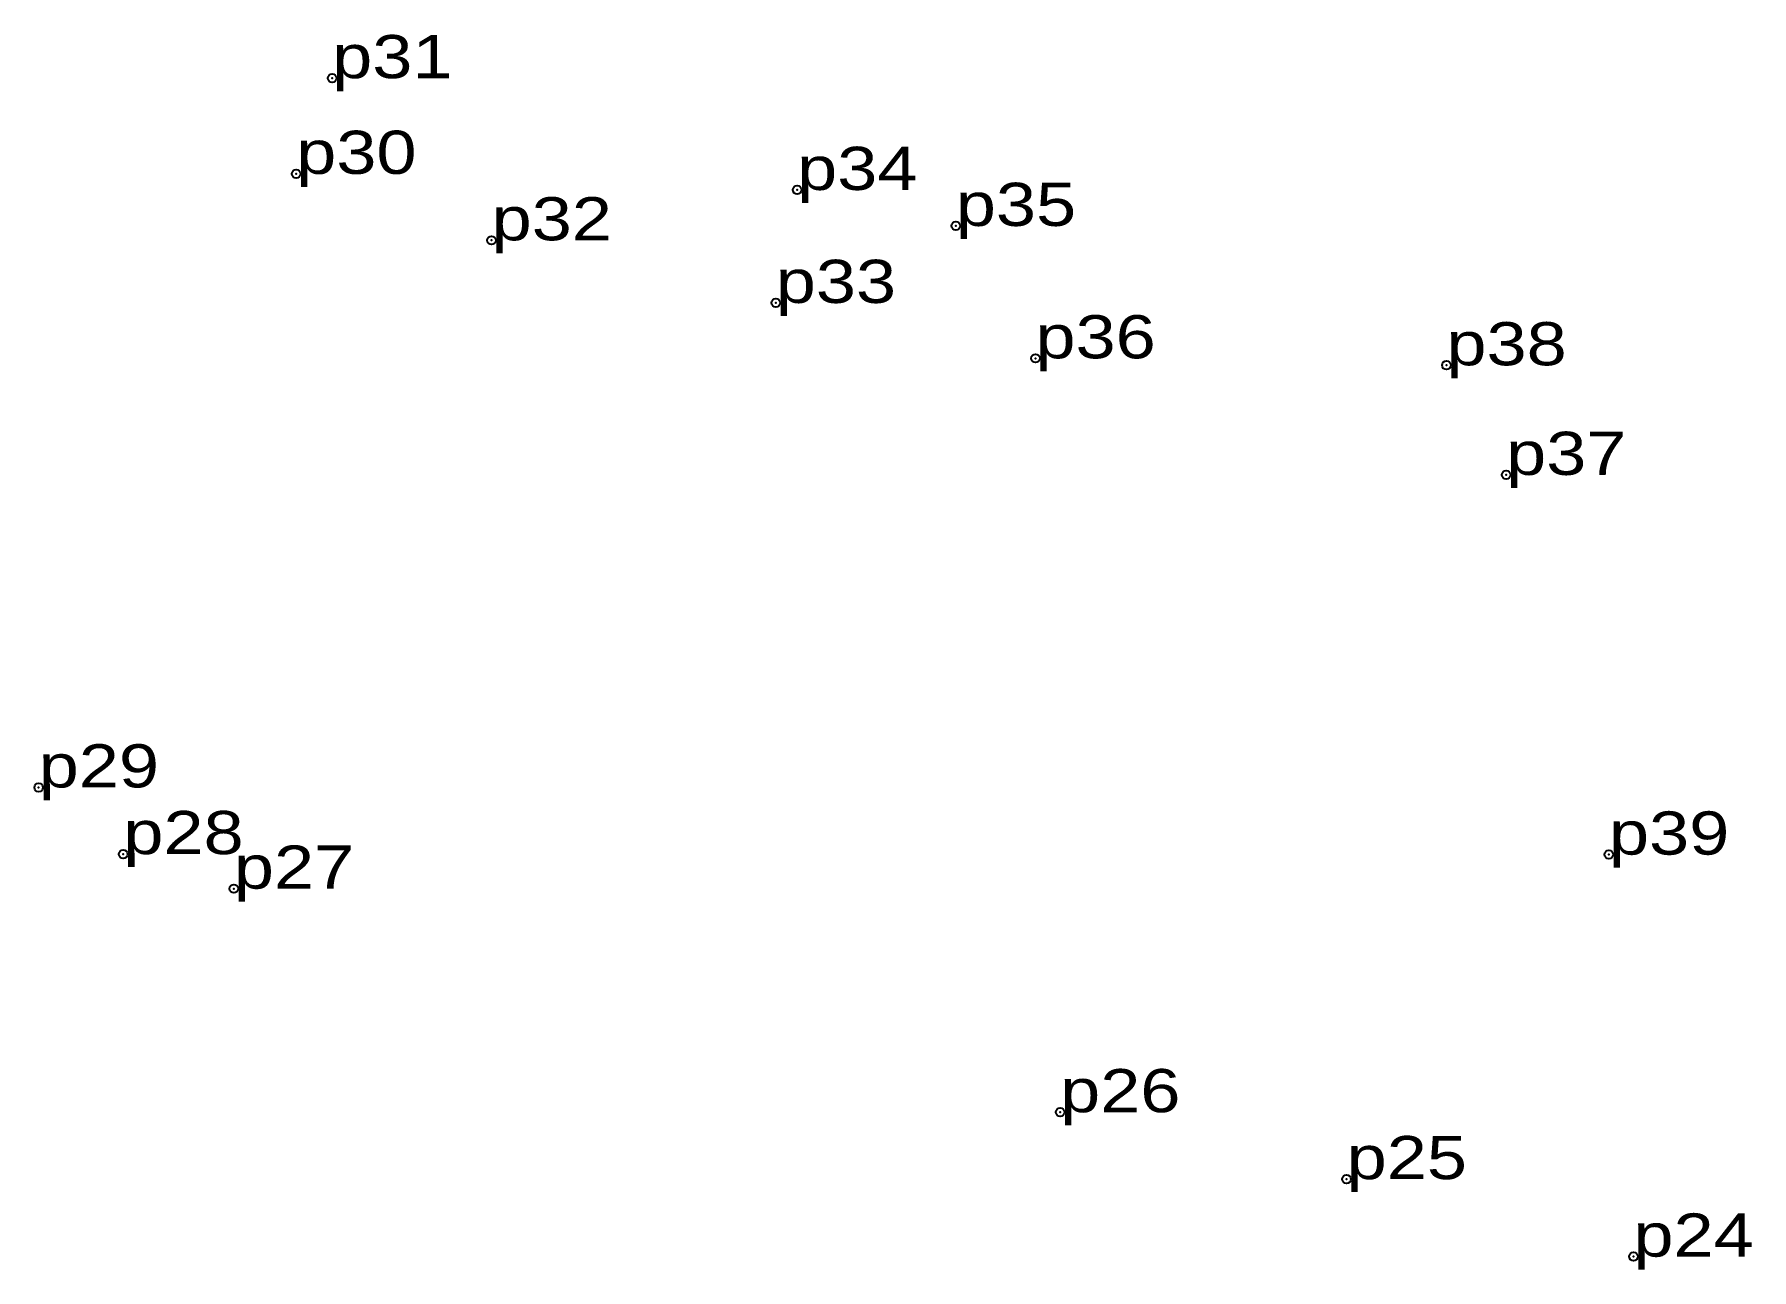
# Model space of a CAD drawing. Header units: metres. Extents: x 538828 to 547345, y 1836321 to 1836965.
# Drawn here: x 547273.2 to 547344.8, y 1836321.2 to 1836372.7 of the extents above.
import ezdxf

# ---------------------------------------------------------------- set-up
doc = ezdxf.new("R2010")
doc.units = ezdxf.units.M
doc.header["$LTSCALE"] = 0.72
doc.header["$PDMODE"] = 32
doc.header["$PDSIZE"] = 0.36
doc.layers.add('12', color=7, linetype='Continuous')
doc.layers.add('7', color=7, linetype='Continuous')

msp = doc.modelspace()

# ---------------------------------------------------------------- linework, layer by layer
at = {"layer": '7'}
for p in [(547285.61, 1836370.89), (547284.11, 1836366.9), (547305, 1836366.23), (547311.62, 1836364.73), (547292.26, 1836364.13), (547304.11, 1836361.52), (547314.94, 1836359.21), (547332.08, 1836358.92), (547334.57, 1836354.35), (547273.37, 1836341.32), (547276.9, 1836338.54), (547338.86, 1836338.52), (547281.51, 1836337.1), (547315.97, 1836327.78), (547327.92, 1836324.99), (547339.88, 1836321.76)]:
    msp.add_point(p, dxfattribs=at)

# ---------------------------------------------------------------- texts
at = {"layer": '12', "width": 1.25}
for s, p in [('p31', (547285.61, 1836370.89)), ('p30', (547284.11, 1836366.9)), ('p34', (547305, 1836366.23)), ('p32', (547292.26, 1836364.13)), ('p35', (547311.62, 1836364.73)), ('p33', (547304.11, 1836361.52)), ('p36', (547314.94, 1836359.21)), ('p38', (547332.08, 1836358.92)), ('p37', (547334.57, 1836354.35)), ('p29', (547273.37, 1836341.32)), ('p28', (547276.9, 1836338.54)), ('p39', (547338.86, 1836338.52)), ('p27', (547281.51, 1836337.1)), ('p26', (547315.97, 1836327.78)), ('p25', (547327.92, 1836324.99)), ('p24', (547339.88, 1836321.76))]:
    msp.add_text(s, height=1.8, dxfattribs=at).set_placement(p)

doc.saveas('drawing.dxf')
